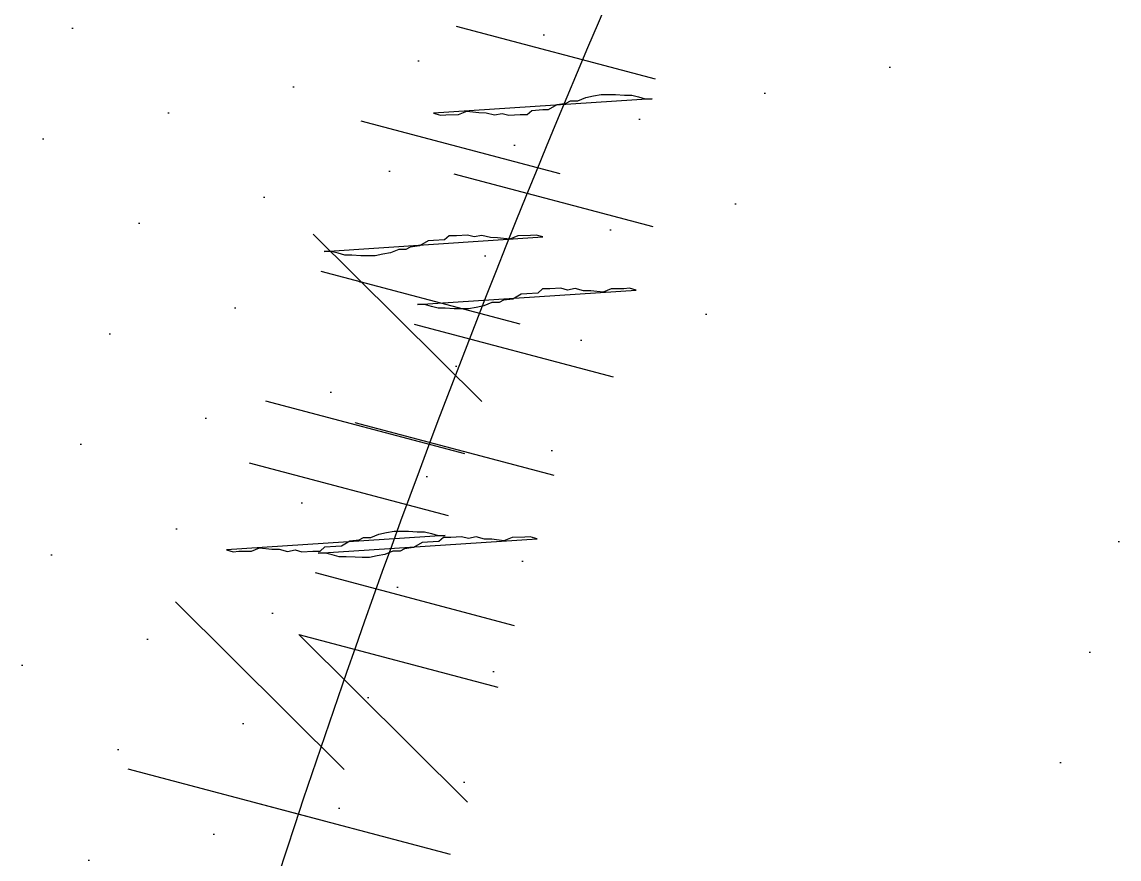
# Model space of a CAD drawing. Extents: x 3694 to 117786, y 20013 to 108631.
# Drawn here: x 68090 to 68197.3, y 31542.3 to 31624.2 of the extents above; entities that cross this region are included whole.
import ezdxf

# ---------------------------------------------------------------- set-up
doc = ezdxf.new("R2010")
doc.units = 0
doc.header["$LTSCALE"] = 1000
doc.header["$MEASUREMENT"] = 0
doc.layers.add('家具', color=253, linetype='Continuous')

msp = doc.modelspace()

# ---------------------------------------------------------------- hatches: boundary and pattern name
at = {"layer": '家具'}
h = msp.add_hatch(dxfattribs=at)
h.set_pattern_fill('DOTS', color=8, scale=335.28, angle=-90, style=0)
h.set_pattern_definition([(270, (40764.087, 11180.682), (-20.955, -10.4775), [0, -20.955])])
edge = h.paths.add_edge_path()
edge.add_spline(control_points=[(67993.17, 30063.85), (67991.35, 30072.91), (67989.56, 30081.94), (67984.13, 30110.34), (67980.69, 30129.63), (67974.75, 30168.04), (67972.3, 30187.08), (67967.7, 30231.65), (67965.82, 30257.25), (67961.07, 30334.96), (67959.04, 30388.06), (67952.13, 30468.76), (67949.19, 30495.82), (67943.11, 30536.43), (67940.81, 30549.98), (67935.52, 30577.05), (67932.52, 30590.64), (67925.16, 30620.11), (67920.73, 30635.84), (67913.02, 30661.97), (67909.81, 30672.52), (67906.63, 30682.96)], knot_values=[0.007594, 0.007594, 0.007594, 0.007594, 1.009332, 1.009332, 3.166904, 3.166904, 5.324476, 5.324476, 8.146714, 8.146714, 13.786985, 13.786985, 16.607121, 16.607121, 18.017189, 18.017189, 19.427256, 19.427256, 21.1184, 21.1184, 22.28816, 22.28816, 22.28816, 22.28816], degree=3, periodic=0)
edge.add_ellipse((69823.21, 31244.76), major_axis=(1412.24, 1412.24), ratio=1, start_angle=138.55715, end_angle=151.33744, ccw=False)
edge.add_ellipse((69823.21, 30996.93), major_axis=(1412.24, 1412.24), ratio=1, start_angle=118.66256, end_angle=131.44285, ccw=False)
edge.add_spline(control_points=[(67906.63, 31558.74), (67909.81, 31569.18), (67913.02, 31579.73), (67920.73, 31605.86), (67925.16, 31621.58), (67932.52, 31651.06), (67935.52, 31664.64), (67940.81, 31691.71), (67943.11, 31705.26), (67949.19, 31745.88), (67952.13, 31772.93), (67957.22, 31832.35), (67959.06, 31864.62), (67960.78, 31896.49)], knot_values=[0.007594, 0.007594, 0.007594, 0.007594, 1.177354, 1.177354, 2.868498, 2.868498, 4.278566, 4.278566, 5.688634, 5.688634, 8.508769, 8.508769, 11.917873, 11.917873, 11.917873, 11.917873], degree=3, periodic=0)
edge.add_ellipse((67966.55, 31918.92), major_axis=(-16.38, 16.38), ratio=1, start_angle=120.5825, end_angle=134.1965)
edge.add_ellipse((68102.12, 32282.88), major_axis=(-290.11, 290.11), ratio=1, start_angle=115.6565, end_angle=125.4571)
edge.add_ellipse((67321.82, 31759.47), major_axis=(510.62, 510.62), ratio=1, start_angle=303.72155, end_angle=324.46982, ccw=False)
edge.add_ellipse((63554.82, 31287.67), major_axis=(3173.05, 3173.05), ratio=1, start_angle=308.35798, end_angle=319.22468, ccw=False)
edge.add_ellipse((67013.87, 30385.32), major_axis=(-756.09, 756.09), ratio=1, start_angle=220.52221, end_angle=246.00697, ccw=False)
edge.add_ellipse((68093.52, 30275.82), major_axis=(20.78, 20.78), ratio=1, start_angle=72.686, end_angle=150.6503)
edge.add_ellipse((68351.8, 30519.22), major_axis=(269.53, 269.53), ratio=1, start_angle=176.2513, end_angle=213.9303)
edge.add_ellipse((68627.27, 30299.27), major_axis=(-269.54, 269.54), ratio=1, start_angle=68.8475, end_angle=70.5636)
edge.add_ellipse((68342.57, 28632.01), major_axis=(1063.44, 1063.44), ratio=1, start_angle=47.25508, end_angle=54.69471)
edge.add_ellipse((68138.88, 29903.69), major_axis=(153.1, 153.1), ratio=1, start_angle=58.2352, end_angle=87.2958)
edge = h.paths.add_edge_path()
edge.add_ellipse((68052.89, 29947.42), major_axis=(-59.62, 59.62), ratio=1, start_angle=82.2821, end_angle=111.8665, ccw=False)
edge.add_ellipse((68101.68, 29975.41), major_axis=(99.2, 99.2), ratio=1, start_angle=154.3192, end_angle=169.3068, ccw=False)
edge.add_ellipse((68226.48, 31486.22), major_axis=(1116.04, 1116.04), ratio=1, start_angle=215.62195, end_angle=236.67588)
edge.add_spline(control_points=[(68545.89, 29940.56), (68546.09, 29938.38), (68546.94, 29928.79), (68547.53, 29918.78), (68548.38, 29909.38)], knot_values=[0, 0, 0, 0, 0.241803, 1.05283, 1.05283, 1.05283, 1.05283], degree=3, periodic=0)
edge.add_ellipse((68586.3, 29912.68), major_axis=(-26.91, 26.91), ratio=1, start_angle=49.7272, end_angle=121.2232)
edge.add_ellipse((68256.11, 33919.22), major_axis=(2868.19, 2868.19), ratio=1, start_angle=221.65955, end_angle=229.54069, ccw=False)
edge = h.paths.add_edge_path()
edge.add_ellipse((68052.89, 32294.28), major_axis=(59.62, 59.62), ratio=1, start_angle=68.1335, end_angle=97.7179, ccw=False)
edge.add_ellipse((68256.11, 28322.47), major_axis=(-2868.19, 2868.19), ratio=1, start_angle=310.4559, end_angle=318.34045, ccw=False)
edge.add_ellipse((68586.47, 32328.98), major_axis=(26.91, 26.91), ratio=1, start_angle=58.6764, end_angle=130.0165)
edge.add_spline(control_points=[(68548.56, 32332.29), (68548.22, 32328.59), (68547.95, 32325.15), (68547.7, 32321.89)], knot_values=[0, 0, 0, 0, 0.318986, 0.318986, 0.318986, 0.318986], degree=3, periodic=0)
edge.add_ellipse((68118.22, 28776.02), major_axis=(-2525.63, 2525.63), ratio=1, start_angle=-51.90623, end_angle=-42.87541)
edge = h.paths.add_edge_path()
edge.add_ellipse((68266.78, 31858.43), major_axis=(221.16, 221.16), ratio=1, start_angle=249.068, end_angle=320.144, ccw=False)
edge.add_ellipse((68176.05, 31598.98), major_axis=(-155.45, 155.45), ratio=1, start_angle=155.1189, end_angle=218.1718, ccw=False)
edge.add_ellipse((68799.5, 31223.88), major_axis=(405.32, 405.32), ratio=1, start_angle=117.88643, end_angle=164.47377)
edge.add_ellipse((68089.49, 30642.74), major_axis=(-258.82, 258.82), ratio=1, start_angle=229.4937, end_angle=279.8017, ccw=False)
edge.add_ellipse((68363.94, 30409.28), major_axis=(196.09, 196.09), ratio=1, start_angle=323.3076, end_angle=385.9615, ccw=False)
edge.add_ellipse((68278.01, 29953.05), major_axis=(-433.68, 433.68), ratio=1, start_angle=250.12182, end_angle=279.01888, ccw=False)
edge.add_ellipse((53145.84, 31069.66), major_axis=(661.59, 15696.88), ratio=1, start_angle=268.699072, end_angle=269.289296, ccw=False)
edge.add_spline(control_points=[(68823.65, 30051.87), (68816.62, 30051.43), (68809.48, 30051.33), (68801.97, 30051.61)], knot_values=[2.29351, 2.29351, 2.29351, 2.29351, 2.979733, 2.979733, 2.979733, 2.979733], degree=3, periodic=0)
edge.add_spline(control_points=[(68801.97, 30051.61), (68797.75, 30051.77), (68786.4, 30052.49), (68770.42, 30054.55), (68774.08, 30068.3), (68770.34, 30072.08), (68767.57, 30073.65)], knot_values=[2.979733, 2.979733, 2.979733, 2.979733, 3.365456, 3.990522, 4.278466, 4.605763, 4.605763, 4.605763, 4.605763], degree=3, periodic=0)
edge.add_spline(control_points=[(68767.57, 30073.65), (68764.78, 30075.24), (68761.2, 30076.38), (68757.62, 30077.53)], knot_values=[4.605763, 4.605763, 4.605763, 4.605763, 4.934211, 4.934211, 4.934211, 4.934211], degree=3, periodic=0)
edge.add_ellipse((68342.57, 28632.01), major_axis=(-1063.44, 1063.44), ratio=1, start_angle=-61.02051, end_angle=-52.79563)
edge.add_ellipse((68413.89, 30391.82), major_axis=(-212.58, 212.58), ratio=1, start_angle=161.1869, end_angle=194.3664)
edge.add_ellipse((68413.79, 30073.2), major_axis=(217.18, 217.18), ratio=1, start_angle=347.5897, end_angle=388.9748)
edge.add_ellipse((68061.76, 30199.82), major_axis=(-331.09, 331.09), ratio=1, start_angle=246.1037, end_angle=272.1536)
edge.add_ellipse((68628.88, 30184.46), major_axis=(-308.61, 308.61), ratio=1, start_angle=-10.2604, end_angle=-2.0534)
edge.add_spline(control_points=[(68331.52, 30503.94), (68322.56, 30496.89), (68300.12, 30479.21), (68309.9, 30542.46), (68286.89, 30577.51), (68259.66, 30637.11), (68292.26, 30702.74), (68273.01, 30784.51), (68257.08, 30871.34), (68197.4, 30907.48), (68188.77, 30963.02), (68155.91, 30951.2), (68154.43, 30968.36), (68153.75, 30977.3)], knot_values=[28.726228, 28.726228, 28.726228, 28.726228, 29.65137, 31.045535, 32.970907, 34.80046, 37.537981, 40.132447, 43.737998, 46.299248, 47.538816, 48.20545, 48.984057, 48.984057, 48.984057, 48.984057], degree=3, periodic=0)
edge.add_ellipse((74440.64, 31139.04), major_axis=(4446.97, 4446.97), ratio=1, start_angle=132.846266, end_angle=136.473696, ccw=False)
edge.add_spline(control_points=[(68156.11, 31375.39), (68157.51, 31389.27), (68160.69, 31413.78), (68204.26, 31444.79), (68224.99, 31513.37), (68260.44, 31577.02), (68249.17, 31648.5), (68285.93, 31671.16), (68318.29, 31758.01), (68318.86, 31736.77)], knot_values=[0, 0, 0, 0, 1.426784, 2.507846, 5.446644, 8.794162, 10.36551, 12.195062, 14.476347, 14.476347, 14.476347, 14.476347], degree=3, periodic=0)
edge.add_ellipse((67925.76, 31991.16), major_axis=(-331.09, 331.09), ratio=1, start_angle=192.0923, end_angle=216.81)
edge.add_ellipse((68240.6, 32193.24), major_axis=(217.18, 217.18), ratio=1, start_angle=253.939, end_angle=295.324)
edge.add_ellipse((68311.9, 31882.7), major_axis=(212.58, 212.58), ratio=1, start_angle=358.5473, end_angle=364.8553)
edge.add_ellipse((68346.1, 33494.6), major_axis=(-983.78, 983.78), ratio=1, start_angle=141.58816, end_angle=151.91197)
edge.add_spline(control_points=[(68750.83, 32163.5), (68756.34, 32165.3), (68761.85, 32167.11), (68764.44, 32170.49)], knot_values=[4.42753, 4.42753, 4.42753, 4.42753, 4.934211, 4.934211, 4.934211, 4.934211], degree=3, periodic=0)
edge.add_ellipse((68272.01, 32290.22), major_axis=(358.34, 358.34), ratio=1, start_angle=262.1836, end_angle=301.3352, ccw=False)
h = msp.add_hatch(dxfattribs=at)
h.set_pattern_fill('DOTS', color=8, scale=178.816, angle=-75.176, style=0)
h.set_pattern_definition([(255.176, (50090.006, 25839.525), (-12.2337153, -2.5426225), [0, -11.176])])
edge = h.paths.add_edge_path(flags=17)
edge.add_ellipse((68104.7, 31730.59), major_axis=(-23.26, 23.26), ratio=1, start_angle=182.6054, end_angle=232.4016)
edge.add_ellipse((68220.59, 31750.41), major_axis=(-59.9, 59.9), ratio=1, start_angle=55.6008, end_angle=99.3416)
edge.add_ellipse((68171.19, 31728.17), major_axis=(32.95, 32.95), ratio=1, start_angle=160.0976, end_angle=225.0171, ccw=False)
edge = h.paths.add_edge_path(flags=17)
edge.add_ellipse((68813.27, 31455.32), major_axis=(-481.37, 481.37), ratio=1, start_angle=25.58827, end_angle=26.32292, ccw=False)
edge.add_ellipse((68226.01, 31678.84), major_axis=(-38.8, 38.8), ratio=1, start_angle=42.1423, end_angle=113.6366)
edge.add_ellipse((68198.76, 31607.61), major_axis=(-15.13, 15.13), ratio=1, start_angle=-64.8218, end_angle=72.1862)
edge.add_ellipse((68255.5, 31647.86), major_axis=(64.2, 64.2), ratio=1, start_angle=118.7109, end_angle=168.4325, ccw=False)
edge = h.paths.add_edge_path()
edge.add_ellipse((68428.08, 31627.53), major_axis=(-242.04, 242.04), ratio=1, start_angle=-26.2846, end_angle=23.3258, ccw=False)
edge.add_spline(control_points=[(68318.25, 31951.72), (68327.61, 31956.05), (68339.53, 31961.56), (68346.39, 31953.92), (68347.65, 31951.95)], knot_values=[0, 0, 0, 0, 1.422385, 1.810205, 1.810205, 1.810205, 1.810205], degree=3, periodic=0)
edge.add_ellipse((68813.27, 31455.32), major_axis=(481.37, 481.37), ratio=1, start_angle=88.15451, end_angle=92.74736)
edge.add_ellipse((68398.78, 31620.82), major_axis=(216.1, 216.1), ratio=1, start_angle=62.0105, end_angle=113.1092)
edge.add_ellipse((68531.03, 31518.74), major_axis=(331.35, 331.35), ratio=1, start_angle=107.547, end_angle=150.4325)
edge.add_ellipse((69065.02, 31231.73), major_axis=(-706.38, 706.38), ratio=1, start_angle=35.64913, end_angle=38.25362)
edge.add_spline(control_points=[(68072.97, 31349.08), (68069.34, 31349.87), (68058.99, 31354.85), (68059.18, 31366.89), (68059.32, 31375.02)], knot_values=[0, 0, 0, 0, 0.581976, 1.791185, 1.791185, 1.791185, 1.791185], degree=3, periodic=0)
edge.add_ellipse((68558.03, 31501.18), major_axis=(363.75, 363.75), ratio=1, start_angle=105.5696, end_angle=149.1958, ccw=False)
edge = h.paths.add_edge_path()
edge.add_spline(control_points=[(68101.16, 31361.95), (68095.62, 31356.17), (68087.91, 31348.14), (68076.09, 31348.4), (68072.97, 31349.08)], knot_values=[1.791185, 1.791185, 1.791185, 1.791185, 3.069002, 3.567392, 3.567392, 3.567392, 3.567392], degree=3, periodic=0)
edge.add_ellipse((69065.02, 31231.73), major_axis=(706.38, 706.38), ratio=1, start_angle=125.64913, end_angle=128.25362, ccw=False)
edge.add_ellipse((67849.02, 31718.01), major_axis=(-281.07, 281.07), ratio=1, start_angle=170.4096, end_angle=214.1078)
edge.add_ellipse((67885.37, 31878.81), major_axis=(-300.8, 300.8), ratio=1, start_angle=191.3182, end_angle=229.6193)
edge.add_ellipse((68813.27, 31455.32), major_axis=(-481.37, 481.37), ratio=1, start_angle=-1.84549, end_angle=2.74736, ccw=False)
edge.add_spline(control_points=[(68347.65, 31951.95), (68349.56, 31948.95), (68353.89, 31937.44), (68354.39, 31927.14), (68354.73, 31920.22)], knot_values=[1.810205, 1.810205, 1.810205, 1.810205, 2.398758, 3.598447, 3.598447, 3.598447, 3.598447], degree=3, periodic=0)
edge.add_ellipse((67966.57, 31900.89), major_axis=(274.82, 274.82), ratio=1, start_angle=273.0275, end_angle=317.8513, ccw=False)
edge.add_ellipse((67951.52, 31626.94), major_axis=(-215.18, 215.18), ratio=1, start_angle=164.4537, end_angle=227.6435, ccw=False)

# ---------------------------------------------------------------- linework, layer by layer
at = {"layer": '家具', "color": 8, "linetype": 'Continuous'}
for p, q in [((68151.95, 31618.59, 0), (68132.49, 31623.74, 0)), ((68151.95, 31618.59, 0), (68132.49, 31623.74, 0)), ((68151.95, 31618.59, 0), (68132.49, 31623.74, 0)), ((68151.95, 31618.59, 0), (68132.49, 31623.74, 0)), ((68151.63, 31616.66, 0), (68130.24, 31615.26, 0)), ((68151.63, 31616.66, 0), (68130.24, 31615.26, 0)), ((68151.63, 31616.66, 0), (68130.24, 31615.26, 0)), ((68151.63, 31616.66, 0), (68130.24, 31615.26, 0)), ((68143.22, 31616.24, 0), (68143.64, 31616.48, 0)), ((68143.22, 31616.24, 0), (68143.64, 31616.48, 0)), ((68143.22, 31616.24, 0), (68143.64, 31616.48, 0)), ((68143.22, 31616.24, 0), (68143.64, 31616.48, 0)), ((68143.64, 31616.48, 0), (68144.34, 31616.47, 0)), ((68143.64, 31616.48, 0), (68144.34, 31616.47, 0)), ((68143.64, 31616.48, 0), (68144.34, 31616.47, 0)), ((68143.64, 31616.48, 0), (68144.34, 31616.47, 0)), ((68144.34, 31616.47, 0), (68145.13, 31616.79, 0)), ((68144.34, 31616.47, 0), (68145.13, 31616.79, 0)), ((68144.34, 31616.47, 0), (68145.13, 31616.79, 0)), ((68144.34, 31616.47, 0), (68145.13, 31616.79, 0)), ((68145.13, 31616.79, 0), (68145.88, 31616.95, 0)), ((68145.13, 31616.79, 0), (68145.88, 31616.95, 0)), ((68145.13, 31616.79, 0), (68145.88, 31616.95, 0)), ((68145.13, 31616.79, 0), (68145.88, 31616.95, 0)), ((68145.88, 31616.95, 0), (68146.63, 31617.1, 0)), ((68145.88, 31616.95, 0), (68146.63, 31617.1, 0)), ((68145.88, 31616.95, 0), (68146.63, 31617.1, 0)), ((68145.88, 31616.95, 0), (68146.63, 31617.1, 0)), ((68146.63, 31617.1, 0), (68147.33, 31617.09, 0)), ((68146.63, 31617.1, 0), (68147.33, 31617.09, 0)), ((68146.63, 31617.1, 0), (68147.33, 31617.09, 0)), ((68146.63, 31617.1, 0), (68147.33, 31617.09, 0)), ((68147.33, 31617.09, 0), (68148.04, 31617.08, 0)), ((68147.33, 31617.09, 0), (68148.04, 31617.08, 0)), ((68147.33, 31617.09, 0), (68148.04, 31617.08, 0)), ((68147.33, 31617.09, 0), (68148.04, 31617.08, 0)), ((68148.04, 31617.08, 0), (68148.91, 31617.03, 0)), ((68148.04, 31617.08, 0), (68148.91, 31617.03, 0)), ((68148.04, 31617.08, 0), (68148.91, 31617.03, 0)), ((68148.04, 31617.08, 0), (68148.91, 31617.03, 0)), ((68148.91, 31617.03, 0), (68149.61, 31617.02, 0)), ((68148.91, 31617.03, 0), (68149.61, 31617.02, 0)), ((68148.91, 31617.03, 0), (68149.61, 31617.02, 0)), ((68148.91, 31617.03, 0), (68149.61, 31617.02, 0)), ((68149.61, 31617.02, 0), (68150.27, 31616.85, 0)), ((68149.61, 31617.02, 0), (68150.27, 31616.85, 0)), ((68149.61, 31617.02, 0), (68150.27, 31616.85, 0)), ((68149.61, 31617.02, 0), (68150.27, 31616.85, 0)), ((68150.27, 31616.85, 0), (68150.93, 31616.67, 0)), ((68150.27, 31616.85, 0), (68150.93, 31616.67, 0)), ((68150.27, 31616.85, 0), (68150.93, 31616.67, 0)), ((68150.27, 31616.85, 0), (68150.93, 31616.67, 0)), ((68150.93, 31616.67, 0), (68151.63, 31616.66, 0)), ((68150.93, 31616.67, 0), (68151.63, 31616.66, 0)), ((68150.93, 31616.67, 0), (68151.63, 31616.66, 0)), ((68150.93, 31616.67, 0), (68151.63, 31616.66, 0)), ((68132.69, 31615.14, 0), (68133.48, 31615.46, 0)), ((68132.69, 31615.14, 0), (68133.48, 31615.46, 0)), ((68132.69, 31615.14, 0), (68133.48, 31615.46, 0)), ((68132.69, 31615.14, 0), (68133.48, 31615.46, 0)), ((68133.48, 31615.46, 0), (68134.68, 31615.32, 0)), ((68133.48, 31615.46, 0), (68134.68, 31615.32, 0)), ((68133.48, 31615.46, 0), (68134.68, 31615.32, 0)), ((68133.48, 31615.46, 0), (68134.68, 31615.32, 0)), ((68139.4, 31615.13, 0), (68139.86, 31615.54, 0)), ((68139.4, 31615.13, 0), (68139.86, 31615.54, 0)), ((68139.4, 31615.13, 0), (68139.86, 31615.54, 0)), ((68139.4, 31615.13, 0), (68139.86, 31615.54, 0)), ((68139.86, 31615.54, 0), (68140.93, 31615.61, 0)), ((68139.86, 31615.54, 0), (68140.93, 31615.61, 0)), ((68139.86, 31615.54, 0), (68140.93, 31615.61, 0)), ((68139.86, 31615.54, 0), (68140.93, 31615.61, 0)), ((68140.93, 31615.61, 0), (68141.47, 31615.64, 0)), ((68140.93, 31615.61, 0), (68141.47, 31615.64, 0)), ((68140.93, 31615.61, 0), (68141.47, 31615.64, 0)), ((68140.93, 31615.61, 0), (68141.47, 31615.64, 0)), ((68141.47, 31615.64, 0), (68142.31, 31616.13, 0)), ((68141.47, 31615.64, 0), (68142.31, 31616.13, 0)), ((68141.47, 31615.64, 0), (68142.31, 31616.13, 0)), ((68141.47, 31615.64, 0), (68142.31, 31616.13, 0)), ((68142.31, 31616.13, 0), (68143.22, 31616.24, 0)), ((68142.31, 31616.13, 0), (68143.22, 31616.24, 0)), ((68142.31, 31616.13, 0), (68143.22, 31616.24, 0)), ((68142.31, 31616.13, 0), (68143.22, 31616.24, 0)), ((68123.11, 31614.52, 0), (68142.57, 31609.37, 0)), ((68123.11, 31614.52, 0), (68142.57, 31609.37, 0)), ((68123.11, 31614.52, 0), (68142.57, 31609.37, 0)), ((68123.11, 31614.52, 0), (68142.57, 31609.37, 0)), ((68130.24, 31615.26, 0), (68130.9, 31615.08, 0)), ((68130.24, 31615.26, 0), (68130.9, 31615.08, 0)), ((68130.24, 31615.26, 0), (68130.9, 31615.08, 0)), ((68130.24, 31615.26, 0), (68130.9, 31615.08, 0)), ((68130.9, 31615.08, 0), (68131.44, 31615.12, 0)), ((68130.9, 31615.08, 0), (68131.44, 31615.12, 0)), ((68130.9, 31615.08, 0), (68131.44, 31615.12, 0)), ((68130.9, 31615.08, 0), (68131.44, 31615.12, 0)), ((68131.44, 31615.12, 0), (68132.69, 31615.14, 0)), ((68131.44, 31615.12, 0), (68132.69, 31615.14, 0)), ((68131.44, 31615.12, 0), (68132.69, 31615.14, 0)), ((68131.44, 31615.12, 0), (68132.69, 31615.14, 0)), ((68134.68, 31615.32, 0), (68135.38, 31615.31, 0)), ((68134.68, 31615.32, 0), (68135.38, 31615.31, 0)), ((68134.68, 31615.32, 0), (68135.38, 31615.31, 0)), ((68134.68, 31615.32, 0), (68135.38, 31615.31, 0)), ((68135.38, 31615.31, 0), (68136.21, 31615.09, 0)), ((68135.38, 31615.31, 0), (68136.21, 31615.09, 0)), ((68135.38, 31615.31, 0), (68136.21, 31615.09, 0)), ((68135.38, 31615.31, 0), (68136.21, 31615.09, 0)), ((68136.21, 31615.09, 0), (68136.95, 31615.25, 0)), ((68136.21, 31615.09, 0), (68136.95, 31615.25, 0)), ((68136.21, 31615.09, 0), (68136.95, 31615.25, 0)), ((68136.21, 31615.09, 0), (68136.95, 31615.25, 0)), ((68136.95, 31615.25, 0), (68137.61, 31615.07, 0)), ((68136.95, 31615.25, 0), (68137.61, 31615.07, 0)), ((68136.95, 31615.25, 0), (68137.61, 31615.07, 0)), ((68136.95, 31615.25, 0), (68137.61, 31615.07, 0)), ((68137.61, 31615.07, 0), (68138.69, 31615.14, 0)), ((68137.61, 31615.07, 0), (68138.69, 31615.14, 0)), ((68137.61, 31615.07, 0), (68138.69, 31615.14, 0)), ((68137.61, 31615.07, 0), (68138.69, 31615.14, 0)), ((68138.69, 31615.14, 0), (68139.4, 31615.13, 0)), ((68138.69, 31615.14, 0), (68139.4, 31615.13, 0)), ((68138.69, 31615.14, 0), (68139.4, 31615.13, 0)), ((68138.69, 31615.14, 0), (68139.4, 31615.13, 0)), ((68132.23, 31609.33, 0), (68151.69, 31604.18, 0)), ((68132.23, 31609.33, 0), (68151.69, 31604.18, 0)), ((68132.23, 31609.33, 0), (68151.69, 31604.18, 0)), ((68132.23, 31609.33, 0), (68151.69, 31604.18, 0)), ((68118.46, 31603.45, 0), (68134.95, 31587.06, 0)), ((68118.46, 31603.45, 0), (68134.95, 31587.06, 0)), ((68118.46, 31603.45, 0), (68134.95, 31587.06, 0)), ((68119.53, 31601.75, 0), (68140.93, 31603.16, 0)), ((68119.53, 31601.75, 0), (68140.93, 31603.16, 0)), ((68119.53, 31601.75, 0), (68140.93, 31603.16, 0)), ((68119.53, 31601.75, 0), (68140.93, 31603.16, 0)), ((68129.7, 31602.77, 0), (68128.86, 31602.29, 0)), ((68129.7, 31602.77, 0), (68128.86, 31602.29, 0)), ((68129.7, 31602.77, 0), (68128.86, 31602.29, 0)), ((68129.7, 31602.77, 0), (68128.86, 31602.29, 0)), ((68130.23, 31602.81, 0), (68129.7, 31602.77, 0)), ((68130.23, 31602.81, 0), (68129.7, 31602.77, 0)), ((68130.23, 31602.81, 0), (68129.7, 31602.77, 0)), ((68130.23, 31602.81, 0), (68129.7, 31602.77, 0)), ((68131.31, 31602.88, 0), (68130.23, 31602.81, 0)), ((68131.31, 31602.88, 0), (68130.23, 31602.81, 0)), ((68131.31, 31602.88, 0), (68130.23, 31602.81, 0)), ((68131.31, 31602.88, 0), (68130.23, 31602.81, 0)), ((68131.77, 31603.28, 0), (68131.31, 31602.88, 0)), ((68131.77, 31603.28, 0), (68131.31, 31602.88, 0)), ((68131.77, 31603.28, 0), (68131.31, 31602.88, 0)), ((68131.77, 31603.28, 0), (68131.31, 31602.88, 0)), ((68132.48, 31603.27, 0), (68131.77, 31603.28, 0)), ((68132.48, 31603.27, 0), (68131.77, 31603.28, 0)), ((68132.48, 31603.27, 0), (68131.77, 31603.28, 0)), ((68132.48, 31603.27, 0), (68131.77, 31603.28, 0)), ((68133.55, 31603.34, 0), (68132.48, 31603.27, 0)), ((68133.55, 31603.34, 0), (68132.48, 31603.27, 0)), ((68133.55, 31603.34, 0), (68132.48, 31603.27, 0)), ((68133.55, 31603.34, 0), (68132.48, 31603.27, 0)), ((68134.22, 31603.17, 0), (68133.55, 31603.34, 0)), ((68134.22, 31603.17, 0), (68133.55, 31603.34, 0)), ((68134.22, 31603.17, 0), (68133.55, 31603.34, 0)), ((68134.22, 31603.17, 0), (68133.55, 31603.34, 0)), ((68134.96, 31603.32, 0), (68134.22, 31603.17, 0)), ((68134.96, 31603.32, 0), (68134.22, 31603.17, 0)), ((68134.96, 31603.32, 0), (68134.22, 31603.17, 0)), ((68134.96, 31603.32, 0), (68134.22, 31603.17, 0)), ((68135.79, 31603.1, 0), (68134.96, 31603.32, 0)), ((68135.79, 31603.1, 0), (68134.96, 31603.32, 0)), ((68135.79, 31603.1, 0), (68134.96, 31603.32, 0)), ((68135.79, 31603.1, 0), (68134.96, 31603.32, 0)), ((68136.49, 31603.09, 0), (68135.79, 31603.1, 0)), ((68136.49, 31603.09, 0), (68135.79, 31603.1, 0)), ((68136.49, 31603.09, 0), (68135.79, 31603.1, 0)), ((68136.49, 31603.09, 0), (68135.79, 31603.1, 0)), ((68137.69, 31602.95, 0), (68136.49, 31603.09, 0)), ((68137.69, 31602.95, 0), (68136.49, 31603.09, 0)), ((68137.69, 31602.95, 0), (68136.49, 31603.09, 0)), ((68137.69, 31602.95, 0), (68136.49, 31603.09, 0)), ((68138.48, 31603.27, 0), (68137.69, 31602.95, 0)), ((68138.48, 31603.27, 0), (68137.69, 31602.95, 0)), ((68138.48, 31603.27, 0), (68137.69, 31602.95, 0)), ((68138.48, 31603.27, 0), (68137.69, 31602.95, 0)), ((68139.73, 31603.3, 0), (68138.48, 31603.27, 0)), ((68139.73, 31603.3, 0), (68138.48, 31603.27, 0)), ((68139.73, 31603.3, 0), (68138.48, 31603.27, 0)), ((68139.73, 31603.3, 0), (68138.48, 31603.27, 0)), ((68140.26, 31603.33, 0), (68139.73, 31603.3, 0)), ((68140.26, 31603.33, 0), (68139.73, 31603.3, 0)), ((68140.26, 31603.33, 0), (68139.73, 31603.3, 0)), ((68140.26, 31603.33, 0), (68139.73, 31603.3, 0)), ((68140.93, 31603.16, 0), (68140.26, 31603.33, 0)), ((68140.93, 31603.16, 0), (68140.26, 31603.33, 0)), ((68140.93, 31603.16, 0), (68140.26, 31603.33, 0)), ((68140.93, 31603.16, 0), (68140.26, 31603.33, 0)), ((68120.24, 31601.74, 0), (68119.53, 31601.75, 0)), ((68120.24, 31601.74, 0), (68119.53, 31601.75, 0)), ((68120.24, 31601.74, 0), (68119.53, 31601.75, 0)), ((68120.24, 31601.74, 0), (68119.53, 31601.75, 0)), ((68120.9, 31601.57, 0), (68120.24, 31601.74, 0)), ((68120.9, 31601.57, 0), (68120.24, 31601.74, 0)), ((68120.9, 31601.57, 0), (68120.24, 31601.74, 0)), ((68120.9, 31601.57, 0), (68120.24, 31601.74, 0)), ((68121.56, 31601.39, 0), (68120.9, 31601.57, 0)), ((68121.56, 31601.39, 0), (68120.9, 31601.57, 0)), ((68121.56, 31601.39, 0), (68120.9, 31601.57, 0)), ((68121.56, 31601.39, 0), (68120.9, 31601.57, 0)), ((68122.26, 31601.38, 0), (68121.56, 31601.39, 0)), ((68122.26, 31601.38, 0), (68121.56, 31601.39, 0)), ((68122.26, 31601.38, 0), (68121.56, 31601.39, 0)), ((68122.26, 31601.38, 0), (68121.56, 31601.39, 0)), ((68125.29, 31601.47, 0), (68124.54, 31601.31, 0)), ((68125.29, 31601.47, 0), (68124.54, 31601.31, 0)), ((68125.29, 31601.47, 0), (68124.54, 31601.31, 0)), ((68125.29, 31601.47, 0), (68124.54, 31601.31, 0)), ((68126.03, 31601.62, 0), (68125.29, 31601.47, 0)), ((68126.03, 31601.62, 0), (68125.29, 31601.47, 0)), ((68126.03, 31601.62, 0), (68125.29, 31601.47, 0)), ((68126.03, 31601.62, 0), (68125.29, 31601.47, 0)), ((68126.83, 31601.94, 0), (68126.03, 31601.62, 0)), ((68126.83, 31601.94, 0), (68126.03, 31601.62, 0)), ((68126.83, 31601.94, 0), (68126.03, 31601.62, 0)), ((68126.83, 31601.94, 0), (68126.03, 31601.62, 0)), ((68127.53, 31601.93, 0), (68126.83, 31601.94, 0)), ((68127.53, 31601.93, 0), (68126.83, 31601.94, 0)), ((68127.53, 31601.93, 0), (68126.83, 31601.94, 0)), ((68127.53, 31601.93, 0), (68126.83, 31601.94, 0)), ((68127.95, 31602.18, 0), (68127.53, 31601.93, 0)), ((68127.95, 31602.18, 0), (68127.53, 31601.93, 0)), ((68127.95, 31602.18, 0), (68127.53, 31601.93, 0)), ((68127.95, 31602.18, 0), (68127.53, 31601.93, 0)), ((68128.86, 31602.29, 0), (68127.95, 31602.18, 0)), ((68128.86, 31602.29, 0), (68127.95, 31602.18, 0)), ((68128.86, 31602.29, 0), (68127.95, 31602.18, 0)), ((68128.86, 31602.29, 0), (68127.95, 31602.18, 0)), ((68123.13, 31601.33, 0), (68122.26, 31601.38, 0)), ((68123.13, 31601.33, 0), (68122.26, 31601.38, 0)), ((68123.13, 31601.33, 0), (68122.26, 31601.38, 0)), ((68123.13, 31601.33, 0), (68122.26, 31601.38, 0)), ((68123.84, 31601.32, 0), (68123.13, 31601.33, 0)), ((68123.84, 31601.32, 0), (68123.13, 31601.33, 0)), ((68123.84, 31601.32, 0), (68123.13, 31601.33, 0)), ((68123.84, 31601.32, 0), (68123.13, 31601.33, 0)), ((68124.54, 31601.31, 0), (68123.84, 31601.32, 0)), ((68124.54, 31601.31, 0), (68123.84, 31601.32, 0)), ((68124.54, 31601.31, 0), (68123.84, 31601.32, 0)), ((68124.54, 31601.31, 0), (68123.84, 31601.32, 0)), ((68119.22, 31599.83, 0), (68138.68, 31594.68, 0)), ((68119.22, 31599.83, 0), (68138.68, 31594.68, 0)), ((68119.22, 31599.83, 0), (68138.68, 31594.68, 0)), ((68119.22, 31599.83, 0), (68138.68, 31594.68, 0)), ((68128.66, 31596.56, 0), (68150.05, 31597.96, 0)), ((68128.66, 31596.56, 0), (68150.05, 31597.96, 0)), ((68128.66, 31596.56, 0), (68150.05, 31597.96, 0)), ((68128.66, 31596.56, 0), (68150.05, 31597.96, 0)), ((68138.82, 31597.58, 0), (68137.98, 31597.09, 0)), ((68138.82, 31597.58, 0), (68137.98, 31597.09, 0)), ((68138.82, 31597.58, 0), (68137.98, 31597.09, 0)), ((68138.82, 31597.58, 0), (68137.98, 31597.09, 0)), ((68139.36, 31597.61, 0), (68138.82, 31597.58, 0)), ((68139.36, 31597.61, 0), (68138.82, 31597.58, 0)), ((68139.36, 31597.61, 0), (68138.82, 31597.58, 0)), ((68139.36, 31597.61, 0), (68138.82, 31597.58, 0)), ((68140.43, 31597.68, 0), (68139.36, 31597.61, 0)), ((68140.43, 31597.68, 0), (68139.36, 31597.61, 0)), ((68140.43, 31597.68, 0), (68139.36, 31597.61, 0)), ((68140.43, 31597.68, 0), (68139.36, 31597.61, 0)), ((68140.89, 31598.09, 0), (68140.43, 31597.68, 0)), ((68140.89, 31598.09, 0), (68140.43, 31597.68, 0)), ((68140.89, 31598.09, 0), (68140.43, 31597.68, 0)), ((68140.89, 31598.09, 0), (68140.43, 31597.68, 0)), ((68141.6, 31598.08, 0), (68140.89, 31598.09, 0)), ((68141.6, 31598.08, 0), (68140.89, 31598.09, 0)), ((68141.6, 31598.08, 0), (68140.89, 31598.09, 0)), ((68141.6, 31598.08, 0), (68140.89, 31598.09, 0)), ((68142.68, 31598.15, 0), (68141.6, 31598.08, 0)), ((68142.68, 31598.15, 0), (68141.6, 31598.08, 0)), ((68142.68, 31598.15, 0), (68141.6, 31598.08, 0)), ((68142.68, 31598.15, 0), (68141.6, 31598.08, 0)), ((68143.34, 31597.97, 0), (68142.68, 31598.15, 0)), ((68143.34, 31597.97, 0), (68142.68, 31598.15, 0)), ((68143.34, 31597.97, 0), (68142.68, 31598.15, 0)), ((68143.34, 31597.97, 0), (68142.68, 31598.15, 0)), ((68144.08, 31598.13, 0), (68143.34, 31597.97, 0)), ((68144.08, 31598.13, 0), (68143.34, 31597.97, 0)), ((68144.08, 31598.13, 0), (68143.34, 31597.97, 0)), ((68144.08, 31598.13, 0), (68143.34, 31597.97, 0)), ((68144.91, 31597.91, 0), (68144.08, 31598.13, 0)), ((68144.91, 31597.91, 0), (68144.08, 31598.13, 0)), ((68144.91, 31597.91, 0), (68144.08, 31598.13, 0)), ((68144.91, 31597.91, 0), (68144.08, 31598.13, 0)), ((68145.61, 31597.9, 0), (68144.91, 31597.91, 0)), ((68145.61, 31597.9, 0), (68144.91, 31597.91, 0)), ((68145.61, 31597.9, 0), (68144.91, 31597.91, 0)), ((68145.61, 31597.9, 0), (68144.91, 31597.91, 0)), ((68146.81, 31597.76, 0), (68145.61, 31597.9, 0)), ((68146.81, 31597.76, 0), (68145.61, 31597.9, 0)), ((68146.81, 31597.76, 0), (68145.61, 31597.9, 0)), ((68146.81, 31597.76, 0), (68145.61, 31597.9, 0)), ((68147.6, 31598.08, 0), (68146.81, 31597.76, 0)), ((68147.6, 31598.08, 0), (68146.81, 31597.76, 0)), ((68147.6, 31598.08, 0), (68146.81, 31597.76, 0)), ((68147.6, 31598.08, 0), (68146.81, 31597.76, 0)), ((68148.85, 31598.1, 0), (68147.6, 31598.08, 0)), ((68148.85, 31598.1, 0), (68147.6, 31598.08, 0)), ((68148.85, 31598.1, 0), (68147.6, 31598.08, 0)), ((68148.85, 31598.1, 0), (68147.6, 31598.08, 0)), ((68149.39, 31598.14, 0), (68148.85, 31598.1, 0)), ((68149.39, 31598.14, 0), (68148.85, 31598.1, 0)), ((68149.39, 31598.14, 0), (68148.85, 31598.1, 0)), ((68149.39, 31598.14, 0), (68148.85, 31598.1, 0)), ((68150.05, 31597.96, 0), (68149.39, 31598.14, 0)), ((68150.05, 31597.96, 0), (68149.39, 31598.14, 0)), ((68150.05, 31597.96, 0), (68149.39, 31598.14, 0)), ((68150.05, 31597.96, 0), (68149.39, 31598.14, 0)), ((68129.36, 31596.55, 0), (68128.66, 31596.56, 0)), ((68129.36, 31596.55, 0), (68128.66, 31596.56, 0)), ((68129.36, 31596.55, 0), (68128.66, 31596.56, 0)), ((68129.36, 31596.55, 0), (68128.66, 31596.56, 0)), ((68130.02, 31596.37, 0), (68129.36, 31596.55, 0)), ((68130.02, 31596.37, 0), (68129.36, 31596.55, 0)), ((68130.02, 31596.37, 0), (68129.36, 31596.55, 0)), ((68130.02, 31596.37, 0), (68129.36, 31596.55, 0)), ((68130.68, 31596.2, 0), (68130.02, 31596.37, 0)), ((68130.68, 31596.2, 0), (68130.02, 31596.37, 0)), ((68130.68, 31596.2, 0), (68130.02, 31596.37, 0)), ((68130.68, 31596.2, 0), (68130.02, 31596.37, 0)), ((68131.38, 31596.19, 0), (68130.68, 31596.2, 0)), ((68131.38, 31596.19, 0), (68130.68, 31596.2, 0)), ((68131.38, 31596.19, 0), (68130.68, 31596.2, 0)), ((68131.38, 31596.19, 0), (68130.68, 31596.2, 0)), ((68132.25, 31596.14, 0), (68131.38, 31596.19, 0)), ((68132.25, 31596.14, 0), (68131.38, 31596.19, 0)), ((68132.25, 31596.14, 0), (68131.38, 31596.19, 0)), ((68132.25, 31596.14, 0), (68131.38, 31596.19, 0)), ((68132.96, 31596.13, 0), (68132.25, 31596.14, 0)), ((68132.96, 31596.13, 0), (68132.25, 31596.14, 0)), ((68132.96, 31596.13, 0), (68132.25, 31596.14, 0)), ((68132.96, 31596.13, 0), (68132.25, 31596.14, 0)), ((68133.66, 31596.12, 0), (68132.96, 31596.13, 0)), ((68133.66, 31596.12, 0), (68132.96, 31596.13, 0)), ((68133.66, 31596.12, 0), (68132.96, 31596.13, 0)), ((68133.66, 31596.12, 0), (68132.96, 31596.13, 0)), ((68134.41, 31596.27, 0), (68133.66, 31596.12, 0)), ((68134.41, 31596.27, 0), (68133.66, 31596.12, 0)), ((68134.41, 31596.27, 0), (68133.66, 31596.12, 0)), ((68134.41, 31596.27, 0), (68133.66, 31596.12, 0)), ((68135.16, 31596.43, 0), (68134.41, 31596.27, 0)), ((68135.16, 31596.43, 0), (68134.41, 31596.27, 0)), ((68135.16, 31596.43, 0), (68134.41, 31596.27, 0)), ((68135.16, 31596.43, 0), (68134.41, 31596.27, 0)), ((68135.95, 31596.75, 0), (68135.16, 31596.43, 0)), ((68135.95, 31596.75, 0), (68135.16, 31596.43, 0)), ((68135.95, 31596.75, 0), (68135.16, 31596.43, 0)), ((68135.95, 31596.75, 0), (68135.16, 31596.43, 0)), ((68136.65, 31596.74, 0), (68135.95, 31596.75, 0)), ((68136.65, 31596.74, 0), (68135.95, 31596.75, 0)), ((68136.65, 31596.74, 0), (68135.95, 31596.75, 0)), ((68136.65, 31596.74, 0), (68135.95, 31596.75, 0)), ((68137.07, 31596.98, 0), (68136.65, 31596.74, 0)), ((68137.07, 31596.98, 0), (68136.65, 31596.74, 0)), ((68137.07, 31596.98, 0), (68136.65, 31596.74, 0)), ((68137.07, 31596.98, 0), (68136.65, 31596.74, 0)), ((68137.98, 31597.09, 0), (68137.07, 31596.98, 0)), ((68137.98, 31597.09, 0), (68137.07, 31596.98, 0)), ((68137.98, 31597.09, 0), (68137.07, 31596.98, 0)), ((68137.98, 31597.09, 0), (68137.07, 31596.98, 0)), ((68128.34, 31594.63, 0), (68147.8, 31589.48, 0)), ((68128.34, 31594.63, 0), (68147.8, 31589.48, 0)), ((68128.34, 31594.63, 0), (68147.8, 31589.48, 0)), ((68128.34, 31594.63, 0), (68147.8, 31589.48, 0)), ((68133.3, 31581.95, 0), (68113.84, 31587.1, 0)), ((68133.3, 31581.95, 0), (68113.84, 31587.1, 0)), ((68133.3, 31581.95, 0), (68113.84, 31587.1, 0)), ((68133.3, 31581.95, 0), (68113.84, 31587.1, 0)), ((68122.54, 31585.03, 0), (68142, 31579.88, 0)), ((68122.54, 31585.03, 0), (68142, 31579.88, 0)), ((68122.54, 31585.03, 0), (68142, 31579.88, 0)), ((68122.54, 31585.03, 0), (68142, 31579.88, 0)), ((68131.7, 31575.9, 0), (68112.24, 31581.05, 0)), ((68131.7, 31575.9, 0), (68112.24, 31581.05, 0)), ((68131.7, 31575.9, 0), (68112.24, 31581.05, 0)), ((68131.7, 31575.9, 0), (68112.24, 31581.05, 0)), ((68131.38, 31573.97, 0), (68109.99, 31572.57, 0)), ((68131.38, 31573.97, 0), (68109.99, 31572.57, 0)), ((68131.38, 31573.97, 0), (68109.99, 31572.57, 0)), ((68131.38, 31573.97, 0), (68109.99, 31572.57, 0)), ((68118.96, 31572.26, 0), (68140.36, 31573.66, 0)), ((68118.96, 31572.26, 0), (68140.36, 31573.66, 0)), ((68118.96, 31572.26, 0), (68140.36, 31573.66, 0)), ((68118.96, 31572.26, 0), (68140.36, 31573.66, 0)), ((68122.06, 31573.44, 0), (68122.97, 31573.55, 0)), ((68122.06, 31573.44, 0), (68122.97, 31573.55, 0)), ((68122.06, 31573.44, 0), (68122.97, 31573.55, 0)), ((68122.06, 31573.44, 0), (68122.97, 31573.55, 0)), ((68122.97, 31573.55, 0), (68123.39, 31573.79, 0)), ((68122.97, 31573.55, 0), (68123.39, 31573.79, 0)), ((68122.97, 31573.55, 0), (68123.39, 31573.79, 0)), ((68122.97, 31573.55, 0), (68123.39, 31573.79, 0)), ((68123.39, 31573.79, 0), (68124.09, 31573.78, 0)), ((68123.39, 31573.79, 0), (68124.09, 31573.78, 0)), ((68123.39, 31573.79, 0), (68124.09, 31573.78, 0)), ((68123.39, 31573.79, 0), (68124.09, 31573.78, 0)), ((68124.09, 31573.78, 0), (68124.88, 31574.1, 0)), ((68124.09, 31573.78, 0), (68124.88, 31574.1, 0)), ((68124.09, 31573.78, 0), (68124.88, 31574.1, 0)), ((68124.09, 31573.78, 0), (68124.88, 31574.1, 0)), ((68124.88, 31574.1, 0), (68125.63, 31574.26, 0)), ((68124.88, 31574.1, 0), (68125.63, 31574.26, 0)), ((68124.88, 31574.1, 0), (68125.63, 31574.26, 0)), ((68124.88, 31574.1, 0), (68125.63, 31574.26, 0)), ((68125.63, 31574.26, 0), (68126.38, 31574.41, 0)), ((68125.63, 31574.26, 0), (68126.38, 31574.41, 0)), ((68125.63, 31574.26, 0), (68126.38, 31574.41, 0)), ((68125.63, 31574.26, 0), (68126.38, 31574.41, 0)), ((68126.38, 31574.41, 0), (68127.08, 31574.4, 0)), ((68126.38, 31574.41, 0), (68127.08, 31574.4, 0)), ((68126.38, 31574.41, 0), (68127.08, 31574.4, 0)), ((68126.38, 31574.41, 0), (68127.08, 31574.4, 0)), ((68127.08, 31574.4, 0), (68127.79, 31574.39, 0)), ((68127.08, 31574.4, 0), (68127.79, 31574.39, 0)), ((68127.08, 31574.4, 0), (68127.79, 31574.39, 0)), ((68127.08, 31574.4, 0), (68127.79, 31574.39, 0)), ((68127.79, 31574.39, 0), (68128.65, 31574.34, 0)), ((68127.79, 31574.39, 0), (68128.65, 31574.34, 0)), ((68127.79, 31574.39, 0), (68128.65, 31574.34, 0)), ((68127.79, 31574.39, 0), (68128.65, 31574.34, 0)), ((68128.65, 31574.34, 0), (68129.36, 31574.33, 0)), ((68128.65, 31574.34, 0), (68129.36, 31574.33, 0)), ((68128.65, 31574.34, 0), (68129.36, 31574.33, 0)), ((68128.65, 31574.34, 0), (68129.36, 31574.33, 0)), ((68129.36, 31574.33, 0), (68130.02, 31574.16, 0)), ((68129.36, 31574.33, 0), (68130.02, 31574.16, 0)), ((68129.36, 31574.33, 0), (68130.02, 31574.16, 0)), ((68129.36, 31574.33, 0), (68130.02, 31574.16, 0)), ((68130.02, 31574.16, 0), (68130.68, 31573.98, 0)), ((68130.02, 31574.16, 0), (68130.68, 31573.98, 0)), ((68130.02, 31574.16, 0), (68130.68, 31573.98, 0)), ((68130.02, 31574.16, 0), (68130.68, 31573.98, 0)), ((68130.68, 31573.98, 0), (68131.38, 31573.97, 0)), ((68130.68, 31573.98, 0), (68131.38, 31573.97, 0)), ((68130.68, 31573.98, 0), (68131.38, 31573.97, 0)), ((68130.68, 31573.98, 0), (68131.38, 31573.97, 0)), ((68131.2, 31573.79, 0), (68130.74, 31573.38, 0)), ((68131.2, 31573.79, 0), (68130.74, 31573.38, 0)), ((68131.2, 31573.79, 0), (68130.74, 31573.38, 0)), ((68131.2, 31573.79, 0), (68130.74, 31573.38, 0)), ((68131.91, 31573.78, 0), (68131.2, 31573.79, 0)), ((68131.91, 31573.78, 0), (68131.2, 31573.79, 0)), ((68131.91, 31573.78, 0), (68131.2, 31573.79, 0)), ((68131.91, 31573.78, 0), (68131.2, 31573.79, 0)), ((68132.98, 31573.85, 0), (68131.91, 31573.78, 0)), ((68132.98, 31573.85, 0), (68131.91, 31573.78, 0)), ((68132.98, 31573.85, 0), (68131.91, 31573.78, 0)), ((68132.98, 31573.85, 0), (68131.91, 31573.78, 0)), ((68133.65, 31573.67, 0), (68132.98, 31573.85, 0)), ((68133.65, 31573.67, 0), (68132.98, 31573.85, 0)), ((68133.65, 31573.67, 0), (68132.98, 31573.85, 0)), ((68133.65, 31573.67, 0), (68132.98, 31573.85, 0)), ((68134.39, 31573.83, 0), (68133.65, 31573.67, 0)), ((68134.39, 31573.83, 0), (68133.65, 31573.67, 0)), ((68134.39, 31573.83, 0), (68133.65, 31573.67, 0)), ((68134.39, 31573.83, 0), (68133.65, 31573.67, 0)), ((68135.22, 31573.61, 0), (68134.39, 31573.83, 0)), ((68135.22, 31573.61, 0), (68134.39, 31573.83, 0)), ((68135.22, 31573.61, 0), (68134.39, 31573.83, 0)), ((68135.22, 31573.61, 0), (68134.39, 31573.83, 0)), ((68135.92, 31573.6, 0), (68135.22, 31573.61, 0)), ((68135.92, 31573.6, 0), (68135.22, 31573.61, 0)), ((68135.92, 31573.6, 0), (68135.22, 31573.61, 0)), ((68135.92, 31573.6, 0), (68135.22, 31573.61, 0)), ((68137.12, 31573.46, 0), (68135.92, 31573.6, 0)), ((68137.12, 31573.46, 0), (68135.92, 31573.6, 0)), ((68137.12, 31573.46, 0), (68135.92, 31573.6, 0)), ((68137.12, 31573.46, 0), (68135.92, 31573.6, 0)), ((68137.91, 31573.78, 0), (68137.12, 31573.46, 0)), ((68137.91, 31573.78, 0), (68137.12, 31573.46, 0)), ((68137.91, 31573.78, 0), (68137.12, 31573.46, 0)), ((68137.91, 31573.78, 0), (68137.12, 31573.46, 0)), ((68139.16, 31573.81, 0), (68137.91, 31573.78, 0)), ((68139.16, 31573.81, 0), (68137.91, 31573.78, 0)), ((68139.16, 31573.81, 0), (68137.91, 31573.78, 0)), ((68139.16, 31573.81, 0), (68137.91, 31573.78, 0)), ((68139.69, 31573.84, 0), (68139.16, 31573.81, 0)), ((68139.69, 31573.84, 0), (68139.16, 31573.81, 0)), ((68139.69, 31573.84, 0), (68139.16, 31573.81, 0)), ((68139.69, 31573.84, 0), (68139.16, 31573.81, 0)), ((68140.36, 31573.66, 0), (68139.69, 31573.84, 0)), ((68140.36, 31573.66, 0), (68139.69, 31573.84, 0)), ((68140.36, 31573.66, 0), (68139.69, 31573.84, 0)), ((68140.36, 31573.66, 0), (68139.69, 31573.84, 0)), ((68109.99, 31572.57, 0), (68110.65, 31572.39, 0)), ((68109.99, 31572.57, 0), (68110.65, 31572.39, 0)), ((68109.99, 31572.57, 0), (68110.65, 31572.39, 0)), ((68109.99, 31572.57, 0), (68110.65, 31572.39, 0)), ((68110.65, 31572.39, 0), (68111.19, 31572.43, 0)), ((68110.65, 31572.39, 0), (68111.19, 31572.43, 0)), ((68110.65, 31572.39, 0), (68111.19, 31572.43, 0)), ((68110.65, 31572.39, 0), (68111.19, 31572.43, 0)), ((68111.19, 31572.43, 0), (68112.43, 31572.45, 0)), ((68111.19, 31572.43, 0), (68112.43, 31572.45, 0)), ((68111.19, 31572.43, 0), (68112.43, 31572.45, 0)), ((68111.19, 31572.43, 0), (68112.43, 31572.45, 0)), ((68112.43, 31572.45, 0), (68113.23, 31572.77, 0)), ((68112.43, 31572.45, 0), (68113.23, 31572.77, 0)), ((68112.43, 31572.45, 0), (68113.23, 31572.77, 0)), ((68112.43, 31572.45, 0), (68113.23, 31572.77, 0)), ((68113.23, 31572.77, 0), (68114.42, 31572.63, 0)), ((68113.23, 31572.77, 0), (68114.42, 31572.63, 0)), ((68113.23, 31572.77, 0), (68114.42, 31572.63, 0)), ((68113.23, 31572.77, 0), (68114.42, 31572.63, 0)), ((68114.42, 31572.63, 0), (68115.13, 31572.62, 0)), ((68114.42, 31572.63, 0), (68115.13, 31572.62, 0)), ((68114.42, 31572.63, 0), (68115.13, 31572.62, 0)), ((68114.42, 31572.63, 0), (68115.13, 31572.62, 0)), ((68115.13, 31572.62, 0), (68115.95, 31572.4, 0)), ((68115.13, 31572.62, 0), (68115.95, 31572.4, 0)), ((68115.13, 31572.62, 0), (68115.95, 31572.4, 0)), ((68115.13, 31572.62, 0), (68115.95, 31572.4, 0)), ((68115.95, 31572.4, 0), (68116.7, 31572.56, 0)), ((68115.95, 31572.4, 0), (68116.7, 31572.56, 0)), ((68115.95, 31572.4, 0), (68116.7, 31572.56, 0)), ((68115.95, 31572.4, 0), (68116.7, 31572.56, 0)), ((68116.7, 31572.56, 0), (68117.36, 31572.38, 0)), ((68116.7, 31572.56, 0), (68117.36, 31572.38, 0)), ((68116.7, 31572.56, 0), (68117.36, 31572.38, 0)), ((68116.7, 31572.56, 0), (68117.36, 31572.38, 0)), ((68117.36, 31572.38, 0), (68118.44, 31572.45, 0)), ((68117.36, 31572.38, 0), (68118.44, 31572.45, 0)), ((68117.36, 31572.38, 0), (68118.44, 31572.45, 0)), ((68117.36, 31572.38, 0), (68118.44, 31572.45, 0)), ((68118.44, 31572.45, 0), (68119.14, 31572.44, 0)), ((68118.44, 31572.45, 0), (68119.14, 31572.44, 0)), ((68118.44, 31572.45, 0), (68119.14, 31572.44, 0)), ((68118.44, 31572.45, 0), (68119.14, 31572.44, 0)), ((68119.14, 31572.44, 0), (68119.61, 31572.85, 0)), ((68119.14, 31572.44, 0), (68119.61, 31572.85, 0)), ((68119.14, 31572.44, 0), (68119.61, 31572.85, 0)), ((68119.14, 31572.44, 0), (68119.61, 31572.85, 0)), ((68119.61, 31572.85, 0), (68120.68, 31572.92, 0)), ((68119.61, 31572.85, 0), (68120.68, 31572.92, 0)), ((68119.61, 31572.85, 0), (68120.68, 31572.92, 0)), ((68119.61, 31572.85, 0), (68120.68, 31572.92, 0)), ((68120.68, 31572.92, 0), (68121.22, 31572.95, 0)), ((68120.68, 31572.92, 0), (68121.22, 31572.95, 0)), ((68120.68, 31572.92, 0), (68121.22, 31572.95, 0)), ((68120.68, 31572.92, 0), (68121.22, 31572.95, 0)), ((68121.22, 31572.95, 0), (68122.06, 31573.44, 0)), ((68121.22, 31572.95, 0), (68122.06, 31573.44, 0)), ((68121.22, 31572.95, 0), (68122.06, 31573.44, 0)), ((68121.22, 31572.95, 0), (68122.06, 31573.44, 0)), ((68126.26, 31572.45, 0), (68125.46, 31572.13, 0)), ((68126.26, 31572.45, 0), (68125.46, 31572.13, 0)), ((68126.26, 31572.45, 0), (68125.46, 31572.13, 0)), ((68126.26, 31572.45, 0), (68125.46, 31572.13, 0)), ((68126.96, 31572.44, 0), (68126.26, 31572.45, 0)), ((68126.96, 31572.44, 0), (68126.26, 31572.45, 0)), ((68126.96, 31572.44, 0), (68126.26, 31572.45, 0)), ((68126.96, 31572.44, 0), (68126.26, 31572.45, 0)), ((68127.38, 31572.68, 0), (68126.96, 31572.44, 0)), ((68127.38, 31572.68, 0), (68126.96, 31572.44, 0)), ((68127.38, 31572.68, 0), (68126.96, 31572.44, 0)), ((68127.38, 31572.68, 0), (68126.96, 31572.44, 0)), ((68128.29, 31572.8, 0), (68127.38, 31572.68, 0)), ((68128.29, 31572.8, 0), (68127.38, 31572.68, 0)), ((68128.29, 31572.8, 0), (68127.38, 31572.68, 0)), ((68128.29, 31572.8, 0), (68127.38, 31572.68, 0)), ((68129.13, 31573.28, 0), (68128.29, 31572.8, 0)), ((68129.13, 31573.28, 0), (68128.29, 31572.8, 0)), ((68129.13, 31573.28, 0), (68128.29, 31572.8, 0)), ((68129.13, 31573.28, 0), (68128.29, 31572.8, 0)), ((68129.66, 31573.31, 0), (68129.13, 31573.28, 0)), ((68129.66, 31573.31, 0), (68129.13, 31573.28, 0)), ((68129.66, 31573.31, 0), (68129.13, 31573.28, 0)), ((68129.66, 31573.31, 0), (68129.13, 31573.28, 0)), ((68130.74, 31573.38, 0), (68129.66, 31573.31, 0)), ((68130.74, 31573.38, 0), (68129.66, 31573.31, 0)), ((68130.74, 31573.38, 0), (68129.66, 31573.31, 0)), ((68130.74, 31573.38, 0), (68129.66, 31573.31, 0)), ((68119.67, 31572.25, 0), (68118.96, 31572.26, 0)), ((68119.67, 31572.25, 0), (68118.96, 31572.26, 0)), ((68119.67, 31572.25, 0), (68118.96, 31572.26, 0)), ((68119.67, 31572.25, 0), (68118.96, 31572.26, 0)), ((68120.33, 31572.08, 0), (68119.67, 31572.25, 0)), ((68120.33, 31572.08, 0), (68119.67, 31572.25, 0)), ((68120.33, 31572.08, 0), (68119.67, 31572.25, 0)), ((68120.33, 31572.08, 0), (68119.67, 31572.25, 0)), ((68120.99, 31571.9, 0), (68120.33, 31572.08, 0)), ((68120.99, 31571.9, 0), (68120.33, 31572.08, 0)), ((68120.99, 31571.9, 0), (68120.33, 31572.08, 0)), ((68120.99, 31571.9, 0), (68120.33, 31572.08, 0)), ((68121.69, 31571.89, 0), (68120.99, 31571.9, 0)), ((68121.69, 31571.89, 0), (68120.99, 31571.9, 0)), ((68121.69, 31571.89, 0), (68120.99, 31571.9, 0)), ((68121.69, 31571.89, 0), (68120.99, 31571.9, 0)), ((68122.56, 31571.84, 0), (68121.69, 31571.89, 0)), ((68122.56, 31571.84, 0), (68121.69, 31571.89, 0)), ((68122.56, 31571.84, 0), (68121.69, 31571.89, 0)), ((68122.56, 31571.84, 0), (68121.69, 31571.89, 0)), ((68123.27, 31571.83, 0), (68122.56, 31571.84, 0)), ((68123.27, 31571.83, 0), (68122.56, 31571.84, 0)), ((68123.27, 31571.83, 0), (68122.56, 31571.84, 0)), ((68123.27, 31571.83, 0), (68122.56, 31571.84, 0)), ((68123.97, 31571.82, 0), (68123.27, 31571.83, 0)), ((68123.97, 31571.82, 0), (68123.27, 31571.83, 0)), ((68123.97, 31571.82, 0), (68123.27, 31571.83, 0)), ((68123.97, 31571.82, 0), (68123.27, 31571.83, 0)), ((68124.72, 31571.97, 0), (68123.97, 31571.82, 0)), ((68124.72, 31571.97, 0), (68123.97, 31571.82, 0)), ((68124.72, 31571.97, 0), (68123.97, 31571.82, 0)), ((68124.72, 31571.97, 0), (68123.97, 31571.82, 0)), ((68125.46, 31572.13, 0), (68124.72, 31571.97, 0)), ((68125.46, 31572.13, 0), (68124.72, 31571.97, 0)), ((68125.46, 31572.13, 0), (68124.72, 31571.97, 0)), ((68125.46, 31572.13, 0), (68124.72, 31571.97, 0)), ((68118.65, 31570.34, 0), (68138.11, 31565.18, 0)), ((68118.65, 31570.34, 0), (68138.11, 31565.18, 0)), ((68118.65, 31570.34, 0), (68138.11, 31565.18, 0)), ((68118.65, 31570.34, 0), (68138.11, 31565.18, 0)), ((68104.99, 31567.48, 0), (68121.48, 31551.09, 0)), ((68104.99, 31567.48, 0), (68121.48, 31551.09, 0)), ((68104.99, 31567.48, 0), (68121.48, 31551.09, 0)), ((68117.05, 31564.29, 0), (68133.54, 31547.9, 0)), ((68117.05, 31564.29, 0), (68136.51, 31559.13, 0)), ((68117.05, 31564.29, 0), (68133.54, 31547.9, 0)), ((68117.05, 31564.29, 0), (68136.51, 31559.13, 0)), ((68117.05, 31564.29, 0), (68133.54, 31547.9, 0)), ((68117.05, 31564.29, 0), (68136.51, 31559.13, 0)), ((68117.05, 31564.29, 0), (68136.51, 31559.13, 0)), ((68119.83, 31545.98, 0), (68100.37, 31551.13, 0)), ((68119.83, 31545.98, 0), (68100.37, 31551.13, 0)), ((68119.83, 31545.98, 0), (68100.37, 31551.13, 0)), ((68119.83, 31545.98, 0), (68100.37, 31551.13, 0)), ((68131.89, 31542.78, 0), (68112.43, 31547.94, 0)), ((68131.89, 31542.78, 0), (68112.43, 31547.94, 0)), ((68131.89, 31542.78, 0), (68112.43, 31547.94, 0)), ((68131.89, 31542.78, 0), (68112.43, 31547.94, 0))]:
    msp.add_line(p, q, dxfattribs=at)
at = {"layer": '家具'}
for centre, radius, start, end in [((68558.03, 31501.18, 0), 514.43, 150.5696, 194.1958), ((69065.02, 31231.73, 0), 998.97, 154.01448, 173.25362), ((67951.52, 31626.94, 0), 304.32, 299.4537, 2.6435)]:
    msp.add_arc(centre, radius, start, end, dxfattribs=at)

doc.saveas('drawing.dxf')
